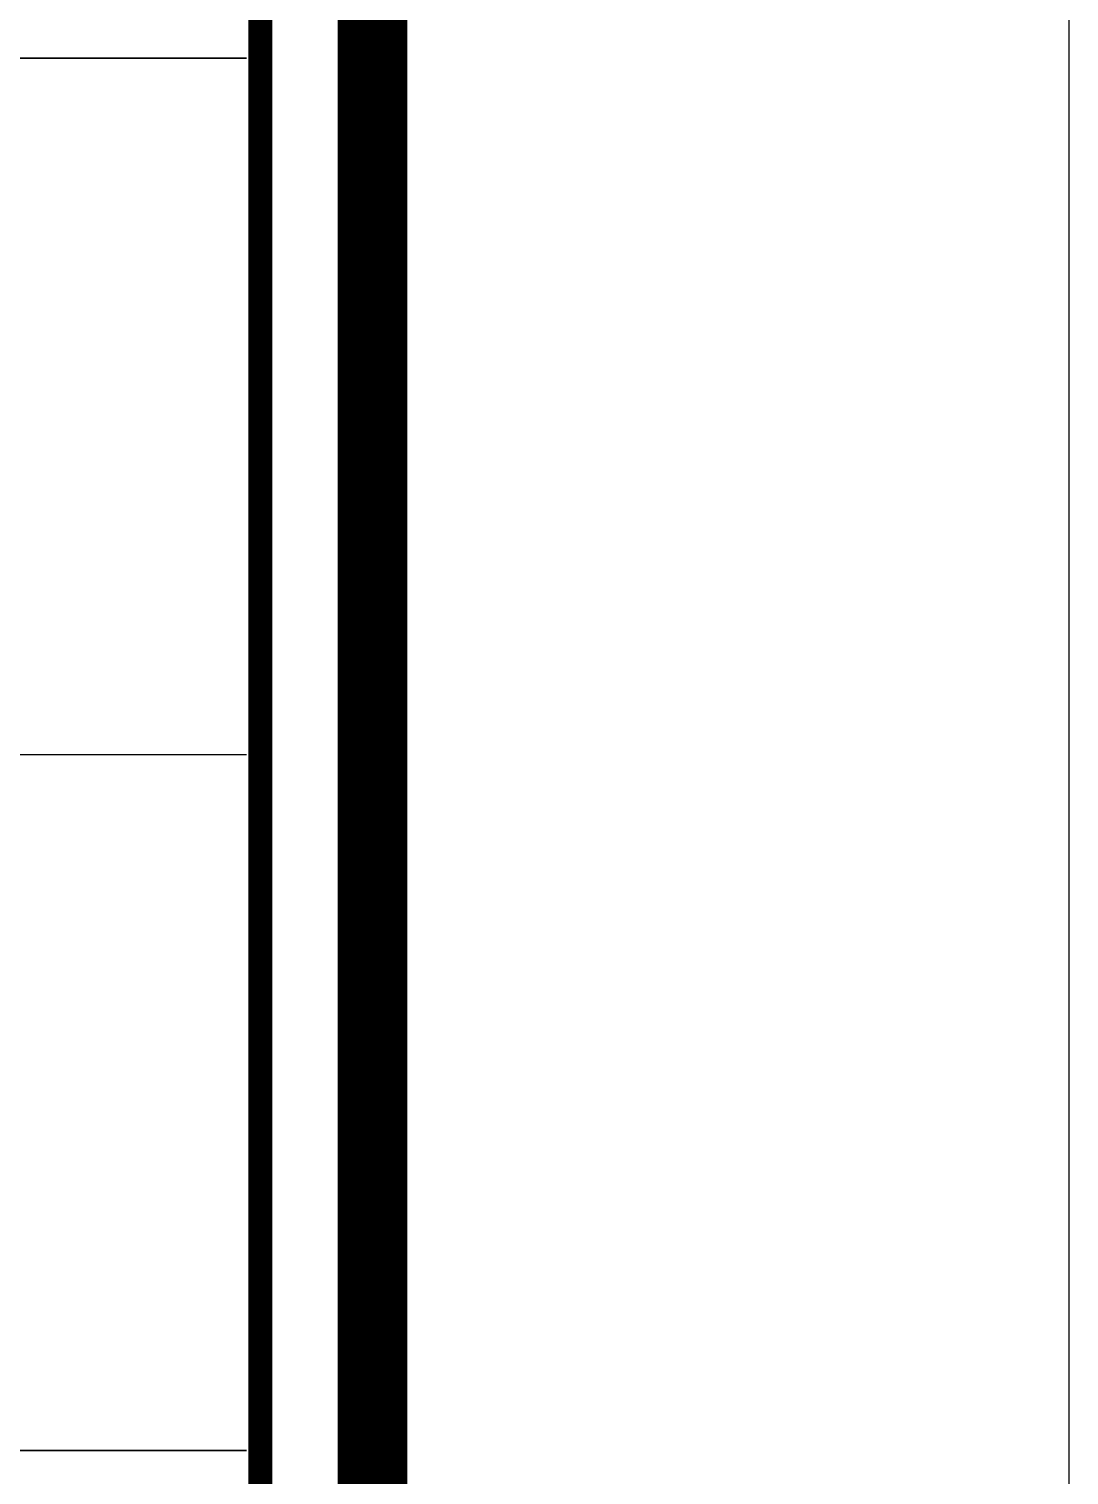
# Model space of a CAD drawing. Extents: x 815029915 to 815825525, y 579155098 to 579748855.
# Drawn here: x 815662340 to 815663833, y 579371253 to 579373331 of the extents above; entities that cross this region are included whole.
import ezdxf

# ---------------------------------------------------------------- set-up
doc = ezdxf.new("R2010")
doc.units = 0
doc.header["$LTSCALE"] = 100
doc.header["$MEASUREMENT"] = 0
doc.layers.add('TK', color=7, linetype='Continuous')
doc.layers.add('zm', color=1, linetype='Continuous')

# ---------------------------------------------------------------- blocks, each defined once
blk = doc.blocks.new('CCIAD-TK-A2-图签')
at = {"layer": 'TK'}
for p, q in [((531.117, 121.628), (582.187, 121.628)), ((531.117, 121.628), (582.187, 121.628)), ((531.117, 121.628), (582.187, 121.628)), ((582.187, 121.628), (531.117, 121.628)), ((531.117, 111.628), (582.187, 111.628)), ((531.117, 111.628), (582.187, 111.628)), ((582.187, 101.628), (531.117, 101.628)), ((531.117, 101.628), (582.187, 101.628)), ((531.117, 101.628), (582.187, 101.628))]:
    blk.add_line(p, q, dxfattribs=at)
blk.add_lwpolyline([(529.286, 10.457), (584, 10.457), (584, 410)], dxfattribs=at)
at = {"layer": 'TK', "const_width": 0.347}
blk.add_lwpolyline([(531.117, 185.398), (582.387, 185.398), (582.387, 13.253), (531.117, 13.253)], close=True, dxfattribs=at)
blk = doc.blocks.new('l')
at = {"layer": 'TK'}
blk.add_lwpolyline([(815463677.3, 579451444.5), (815463677.3, 579409444.5), (815547777.3, 579409444.5), (815547777.3, 579451444.5)], close=True, dxfattribs=at)

msp = doc.modelspace()

# ---------------------------------------------------------------- linework, layer by layer
at = {"layer": 'TK'}
msp.add_lwpolyline([(815579733.2, 579403125.8), (815579733.2, 579361125.8), (815663833.2, 579361125.8), (815663833.2, 579403125.8)], close=True, dxfattribs=at)
at = {"layer": 'TK', "const_width": 100}
msp.add_lwpolyline([(815582233.2, 579362171.5), (815582233.2, 579402125.8), (815662833.2, 579402125.8), (815662833.2, 579362171.5)], close=True, dxfattribs=at)

# ---------------------------------------------------------------- block references
at = {"layer": 'TK', "xscale": 100, "yscale": 100, "zscale": 100}
msp.add_blockref('CCIAD-TK-A2-图签', (815604433.2, 579361125.8), dxfattribs=at)
at = {"layer": 'zm', "color": 1}
msp.add_blockref('l', (116055.9, -48318.6), dxfattribs=at)

doc.saveas('drawing.dxf')
